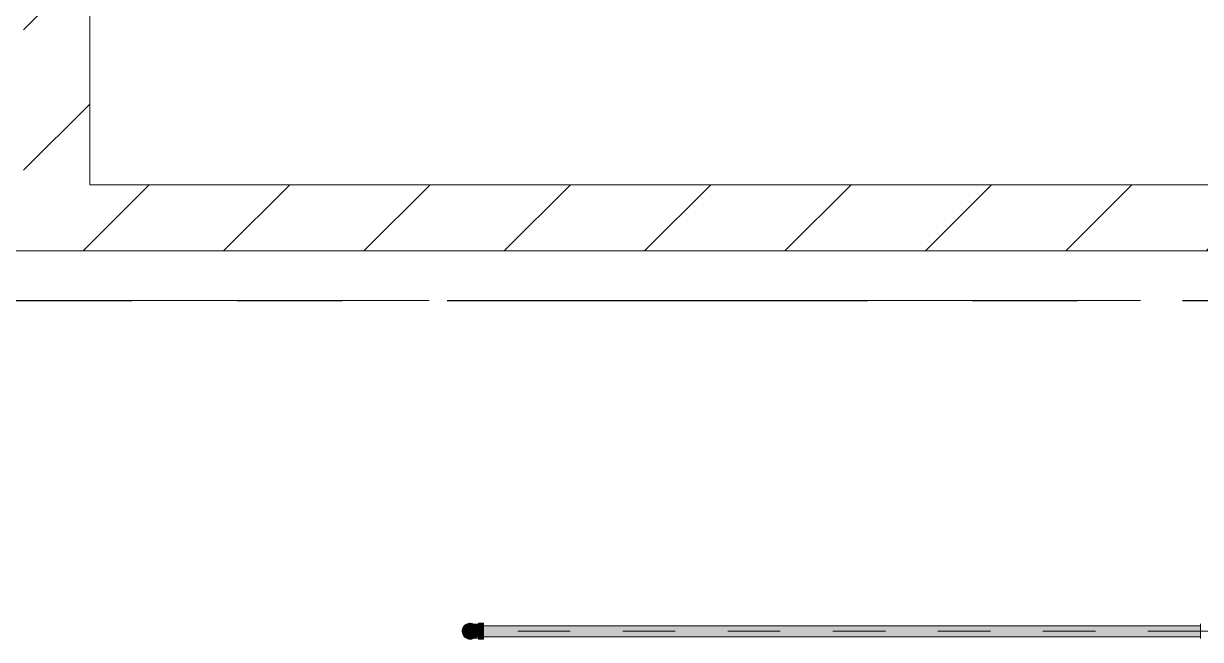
# Model space of a CAD drawing. Header units: millimetres. Extents: x -4000 to 187956, y -58990 to 162485.
# Drawn here: x 37900 to 41457, y 126425 to 128288 of the extents above; entities that cross this region are included whole.
import ezdxf

# ---------------------------------------------------------------- set-up
doc = ezdxf.new("R2010")
doc.units = ezdxf.units.MM
for name, pattern in [('Dash 1_16_', [317.5, 158.75, -158.75]), ('Grid Line', [2222.5, 1270, -317.5, 317.5, -317.5]), ('Grid Line 12_5mm', [2150, 1250, -300, 300, -300])]:
    doc.linetypes.add(name, pattern=pattern)
for name, color, linetype, lineweight in [('A-WALL', 113, 'Continuous', 13), ('A-WALL-PATT', 111, 'Continuous', 13), ('F-SPRN', 3, 'Continuous', 9), ('P-PIPE', 3, 'Continuous', 9), ('P-PIPE-CNTR', 3, 'Continuous', 9), ('S-GRID', 1, 'Continuous', 30)]:
    doc.layers.add(name, color=color, linetype=linetype, lineweight=lineweight)
pattern_1 = [(45, (0, 0), (-212.13203, 212.13203), [])]

# ---------------------------------------------------------------- blocks, each defined once
blk = doc.blocks.new('CMF2_NHAXUONG_A_rvt-1-FFS - TANG 1')
at = {"layer": 'A-WALL-PATT', "lineweight": 9}
h = blk.add_hatch(dxfattribs=at)
h.set_pattern_fill('FP_12', color=250, style=0, pattern_type=2)
h.set_pattern_definition(pattern_1)
h.paths.add_polyline_path([(38100.1, 127800), (38100.1, 132300), (37900.1, 132300), (37900.1, 127800)])
h = blk.add_hatch(dxfattribs=at)
h.set_pattern_fill('FP_12', color=250, style=0, pattern_type=2)
h.set_pattern_definition(pattern_1)
h.paths.add_polyline_path([(39103.6, 127600), (43200, 127600), (43200, 127800), (33100, 127800), (33100, 127600), (34568.6, 127600)])
at = {"layer": 'A-WALL', "color": 50, "lineweight": 15}
for p, q in [((38100.1, 127800), (38100.1, 132300)), ((43000, 127800), (38100.1, 127800)), ((33100, 127600), (43200, 127600))]:
    blk.add_line(p, q, dxfattribs=at)
at = {"layer": 'A-WALL', "color": 35, "lineweight": 15}
for p, q in [((38100.1, 127800), (38100.1, 132300)), ((43000, 127800), (38100.1, 127800)), ((33100, 127600), (43200, 127600))]:
    blk.add_line(p, q, dxfattribs=at)
at = {"layer": 'S-GRID', "linetype": 'Grid Line 12_5mm', "lineweight": 9}
blk.add_line((-824.3, 127450), (183641.1, 127450), dxfattribs=at)
blk = doc.blocks.new('Sprinkler_Up - DN20-V275-FFS - TANG 1')
at = {"layer": 'F-SPRN', "transparency": 33554534}
for points in [[(4.7, 21.2), (-6.9, 21.2), (-18, 13.1), (-22.2, 0), (-3.9, 0.7), (-1.7, 2.9), (-1.2, 3.5), (-0.6, 4), (0.6, 4), (1.2, 3.5), (1.7, 2.9), (4.7, 0), (22.2, 0), (18, 13.1), (6.9, 21.2)], [(0, 16.7), (-8.3, 14.4), (-11.8, 11.8), (-16.1, 4.3), (-16.1, -4.3), (-11.6, -11.9), (-4.3, -16.1), (0, -16.7), (8.3, -14.4), (11.8, -11.8), (16.1, -4.3), (16.1, 4.3), (11.8, 11.8), (4.3, 16.1)], [(0, 15.6), (-7.8, 13.5), (-11, 11), (-15.1, 4), (-15.1, -4), (-9.9, -11.9), (-7.8, -13.5), (0, -15.6), (9.4, -11.9), (13.5, -7.8), (15.1, -4), (15.1, 4), (13.5, 7.8), (7.8, 13.5), (4, 15.1)], [(-14.5, 5.5), (-14.5, -5.4), (-10.9, -5.4), (-10.9, 5.5)], [(-10.9, 5.5), (-10.9, -5.4), (-7.7, -5.4), (-7.7, 5.5)], [(-7.7, 5.5), (-7.7, -5.4), (0, -5.4), (0, 5.5)], [(2.9, 4.9), (-2.9, 4.9), (-5.7, 0), (5.7, 0), (4.7, 1.8)], [(0, 4.6), (-4.6, 0), (4.6, 0)], [(0, 2.6), (-1.8, 0), (1.3, 0)], [(7.7, 5.5), (0, 5.5), (0, -5.4), (7.7, -5.4)], [(7.7, 5.5), (7.7, -5.4), (10.9, -5.4), (10.9, 5.5)], [(10.9, 5.5), (10.9, -5.4), (14.5, -5.4), (14.5, 5.5)], [(22.2, 0), (3.9, -0.7), (1.7, -2.9), (1.2, -3.5), (0.6, -4), (-0.6, -4), (-1.2, -3.5), (-1.7, -2.9), (-4.6, 0), (-22.2, 0), (-18, -13.1), (-6.9, -21.2), (6.9, -21.2), (18.4, -11.9), (20.5, -5.2)], [(4.7, 0), (-5.7, 0), (-2.9, -4.9), (2.9, -4.9), (5.7, 0)], [(4.6, 0), (-4.6, 0), (0, -4.6)], [(-1.3, 0), (0, -2.6), (1.8, 0)]]:
    blk.add_hatch(color=1, dxfattribs=at).paths.add_polyline_path(points)
at = {"layer": 'F-SPRN', "color": 1}
for p, q in [((-11.5, 5.5), (-14.5, 5.5)), ((-14.5, 5.5), (-10.9, 5.5)), ((-14.5, 5.5), (-14.5, -5.4)), ((-11.5, 5.5), (-11.5, 4)), ((-11.5, 3), (-11.5, 0.2)), ((-10.9, 0.2), (-10.9, 3.6)), ((-10.8, 5.5), (-7.7, 5.5)), ((-8.1, 5.5), (-10.8, 5.5)), ((-8.1, 5.5), (-8.1, 2.8)), ((-8.1, 2.5), (-8.1, 0.4)), ((-7.7, 5.4), (-7.7, 2.7)), ((-7.7, 5.4), (-7.7, 2.7)), ((-7.7, 2.3), (-7.7, 0.5)), ((-7.7, 2.3), (-7.7, 0.5)), ((-7, 5.5), (-4.8, 5.5)), ((-5.8, 5.5), (-7, 5.5)), ((-5.8, 3.8), (-5.8, 2.2)), ((-2, 0.4), (-2.1, 0.3)), ((-2.1, 0.3), (-2.1, 0.2)), ((-2.1, 0.2), (-2.1, 0.1)), ((-2.1, 0.1), (-2.1, 0)), ((-2.1, 0), (-2.1, 0)), ((-1.9, 0.8), (-2, 0.7)), ((-2, 0.7), (-2, 0.6)), ((-2, 0.6), (-2, 0.5)), ((-2, 0.5), (-2, 0.4)), ((-2, 0.5), (-2, 0.5)), ((-1.8, 1), (-1.9, 0.9)), ((-1.9, 0.9), (-1.9, 0.8)), ((-1.9, 0.8), (-1.9, 0.8)), ((-1.8, 1.1), (-1.8, 1)), ((-1.7, 1.1), (-1.8, 1.1)), ((-1.6, 1.3), (-1.7, 1.2)), ((-1.7, 1.2), (-1.7, 1.1)), ((-1.5, 1.4), (-1.6, 1.3)), ((-1.6, 1.3), (-1.6, 1.3)), ((-1.5, 1.5), (-1.5, 1.4)), ((-1.4, 1.5), (-1.5, 1.5)), ((-1.4, 1.6), (-1.4, 1.5)), ((-1.3, 1.6), (-1.4, 1.6)), ((-1.2, 1.7), (-1.3, 1.6)), ((-1.1, 1.8), (-1.2, 1.7)), ((-1.2, 1.7), (-1.2, 1.7)), ((-1, 1.8), (-1.1, 1.8)), ((-0.9, 1.9), (-1, 1.8)), ((-0.9, 1.9), (-0.9, 1.9)), ((-0.8, 1.9), (-0.9, 1.9)), ((-0.7, 2), (-0.8, 1.9)), ((-0.6, 2), (-0.7, 2)), ((-0.6, 2), (-0.6, 2)), ((-0.5, 2), (-0.6, 2)), ((-0.4, 2), (-0.5, 2)), ((-0.3, 2.1), (-0.4, 2)), ((-0.2, 2.1), (-0.3, 2.1)), ((-0.1, 2.1), (-0.2, 2.1)), ((0, 2.1), (-0.1, 2.1)), ((-0.1, 2.1), (-0.1, 2.1)), ((0.1, 2.1), (0, 2.1)), ((0.2, 2.1), (0.1, 2.1)), ((0.3, 2.1), (0.2, 2.1)), ((0.4, 2), (0.3, 2.1)), ((0.4, 2), (0.4, 2)), ((0.5, 2), (0.4, 2)), ((0.6, 2), (0.5, 2)), ((0.7, 2), (0.6, 2)), ((0.8, 1.9), (0.7, 2)), ((0.8, 1.9), (0.8, 1.9)), ((0.9, 1.9), (0.8, 1.9)), ((1, 1.8), (0.9, 1.9)), ((1.1, 1.8), (1, 1.8)), ((1.1, 1.7), (1.1, 1.8)), ((1.2, 1.7), (1.1, 1.7)), ((1.3, 1.7), (1.2, 1.7)), ((1.3, 1.6), (1.3, 1.7)), ((1.4, 1.5), (1.3, 1.6)), ((1.4, 1.5), (1.4, 1.5)), ((1.5, 1.4), (1.4, 1.5)), ((1.6, 1.4), (1.5, 1.4)), ((1.6, 1.3), (1.6, 1.4)), ((1.7, 1.2), (1.6, 1.3)), ((1.7, 1.2), (1.7, 1.2)), ((1.8, 1.1), (1.7, 1.2)), ((1.8, 1), (1.8, 1.1)), ((1.8, 1), (1.8, 1)), ((1.9, 0.9), (1.8, 1)), ((1.9, 0.8), (1.9, 0.9)), ((1.9, 0.7), (1.9, 0.8)), ((2, 0.7), (1.9, 0.7)), ((2, 0.6), (2, 0.7)), ((2, 0.5), (2, 0.6)), ((2, 0.4), (2, 0.5)), ((2.1, 0.3), (2, 0.4)), ((2.1, 0), (2.1, 0.1)), ((5.8, 5.5), (4.7, 5.5)), ((4.8, 5.5), (7, 5.5)), ((7, 5.5), (5.8, 5.5)), ((5.8, 3.8), (5.8, 2.3)), ((7.7, 4), (7.7, 2.7)), ((7.7, 4), (7.7, 2.7)), ((7.8, 5.5), (10.8, 5.5)), ((10.8, 5.5), (8.1, 5.5)), ((8.1, 5.5), (8.1, 4.2)), ((10.9, 2.6), (10.9, 1.3)), ((11.1, 5.5), (14.5, 5.5)), ((14.5, 5.5), (11.5, 5.5)), ((14.5, 3.7), (14.5, 1.3)), ((-10.9, -5.4), (-14.5, -5.4)), ((-14.5, -5.4), (-11.5, -5.4)), ((-11.5, -0.2), (-11.5, -3)), ((-11.5, -4), (-11.5, -5.4)), ((-10.9, -3.6), (-10.9, -0.2)), ((-10.8, -5.4), (-8.1, -5.4)), ((-7.7, -5.4), (-10.8, -5.4)), ((-8.1, -0.4), (-8.1, -2.5)), ((-8.1, -2.8), (-8.1, -5.4)), ((-7.7, -0.5), (-7.7, -2.3)), ((-7.7, -0.5), (-7.7, -2.3)), ((-7.7, -2.7), (-7.7, -5.2)), ((-7.7, -2.7), (-7.7, -5.2)), ((-4.7, -5.4), (-6.5, -5.4)), ((-2.1, 0), (-2.1, -0.1)), ((0, -2.1), (0.1, -2.1)), ((2.1, 0), (2.1, 0)), ((4.7, -5.4), (5.8, -5.4)), ((6.7, -5.4), (4.7, -5.4)), ((5.8, -2.2), (5.8, -3.8)), ((7.7, -0.5), (7.7, -2.1)), ((7.7, -0.5), (7.7, -2.1)), ((7.7, -2.7), (7.7, -4.8)), ((7.7, -2.7), (7.7, -4.8)), ((10.8, -5.4), (8, -5.4)), ((8.1, -0.7), (8.1, -2.5)), ((8.1, -2.8), (8.1, -5.4)), ((8.1, -5.4), (10.8, -5.4)), ((10.9, -1.9), (10.9, -3.6)), ((14.5, -5.4), (11.3, -5.4)), ((11.5, -4), (11.5, -5.4)), ((11.5, -5.4), (14.5, -5.4)), ((14.5, 0), (14.5, -3.3)), ((14.5, -3.7), (14.5, -5.4))]:
    blk.add_line(p, q, dxfattribs=at)
at = {"layer": 'F-SPRN', "color": 1, "flags": 128}
for points in [[(2.1, 0.1), (2.1, 0.2), (2.1, 0.2), (2.1, 0.3)], [(-2.1, -0.1), (-2.1, -0.2), (-2.1, -0.2), (-2.1, -0.3), (-2, -0.4), (-2, -0.5), (-2, -0.6), (-2, -0.7), (-1.9, -0.7), (-1.9, -0.8), (-1.9, -0.9), (-1.8, -1), (-1.8, -1), (-1.8, -1.1), (-1.7, -1.2), (-1.7, -1.2), (-1.6, -1.3), (-1.6, -1.4), (-1.5, -1.4), (-1.4, -1.5), (-1.4, -1.5), (-1.3, -1.6), (-1.3, -1.7), (-1.2, -1.7), (-1.1, -1.7), (-1.1, -1.8), (-1, -1.8), (-0.9, -1.9), (-0.8, -1.9), (-0.8, -1.9), (-0.7, -2), (-0.6, -2), (-0.5, -2), (-0.4, -2), (-0.4, -2), (-0.3, -2.1), (-0.2, -2.1), (-0.1, -2.1), (0, -2.1)], [(0.1, -2.1), (0.1, -2.1), (0.2, -2.1), (0.3, -2.1), (0.4, -2), (0.5, -2)], [(0.5, -2), (0.6, -2), (0.6, -2)], [(0.6, -2), (0.7, -2), (0.8, -1.9), (0.9, -1.9), (0.9, -1.9), (1, -1.8), (1.1, -1.8), (1.2, -1.7), (1.2, -1.7), (1.3, -1.6), (1.4, -1.6), (1.4, -1.5), (1.5, -1.5), (1.5, -1.4), (1.6, -1.3), (1.6, -1.3), (1.7, -1.2), (1.7, -1.1), (1.8, -1.1), (1.8, -1), (1.9, -0.9), (1.9, -0.8), (1.9, -0.8), (2, -0.7), (2, -0.6), (2, -0.5), (2, -0.5), (2, -0.4), (2.1, -0.3), (2.1, -0.2), (2.1, -0.1), (2.1, 0)]]:
    blk.add_lwpolyline(points, dxfattribs=at)
at = {"layer": 'F-SPRN', "color": 1}
for radius, start, end in [(22.2, 360, 180), (22.2, 180, 360), (21.9, 165.6773, 179.2615), (21.9, 144.7698, 164.8151), (21.9, 126.6942, 143.2701), (16.7, 167.6802, 180), (16.7, 167.6802, 180), (16.7, 180, 192.3198), (16.7, 180, 192.3198), (16.7, 155.3879, 165), (16.7, 155.3879, 165), (15.6, 166.3382, 180), (15.6, 166.3382, 180), (15.6, 180, 193.6618), (15.6, 180, 193.6618), (15.6, 150.4354, 165), (15.6, 159.6139, 165), (16.7, 136.7213, 150), (16.7, 136.7213, 150), (15.6, 150.4354, 156.3845), (15.6, 138.4214, 150), (15.6, 138.4214, 150), (21.9, 108.2621, 125.7507), (16.7, 121.4181, 130.5751), (16.7, 121.4181, 130.5751), (15.6, 120, 133.2078), (15.6, 120, 133.2078), (16.7, 105, 120), (16.7, 105, 120), (15.6, 105.4519, 119.9813), (15.6, 105.4519, 119.9813), (21.9, 90.5376, 107.4417), (4.63, 17.9592, 180), (4.63, 17.9592, 180), (15.6, 92.36, 105), (15.6, 92.36, 105), (3.81, 16.1605, 180), (2.56, 90, 180), (2.56, 90, 180), (16.7, 90, 96.9316), (16.7, 90, 96.9316), (2.04, 90, 180), (2.56, 11.1677, 90), (2.56, 11.1677, 90), (2.04, 10.4703, 90), (21.9, 81.1497, 89.855), (2.04, 289.0192, 0), (15.6, 79.3157, 84.4238), (15.6, 79.3157, 84.4238), (16.7, 75, 83.5857), (16.7, 75, 83.5857), (21.9, 72.099, 80.652), (15.6, 72.3677, 75), (15.6, 72.3677, 75), (4.63, 335.7832, 0), (4.63, 335.7832, 360), (16.7, 73.5652, 75), (16.7, 73.5652, 75), (16.7, 60, 73.4005), (16.7, 60, 73.4005), (15.6, 60.0187, 65.5637), (15.6, 60.0187, 65.5637), (21.9, 54.2493, 71.7379), (15.6, 53.795, 60), (15.6, 53.795, 60), (16.7, 49.4249, 58.5819), (16.7, 49.4249, 58.5819), (15.6, 32.5472, 41.5786), (15.6, 32.5472, 41.5786), (16.7, 30.069, 43.2787), (16.7, 30.069, 43.2787), (21.9, 36.7299, 53.3058), (15.6, 17.3339, 29.5646), (15.6, 17.3339, 29.5646), (16.7, 15.0307, 24.6121), (16.7, 15.0307, 24.6121), (15.6, 1.9082, 13.6618), (15.6, 1.9082, 13.6618), (15.6, 346.4265, 360), (15.6, 346.4265, 0), (16.7, 0, 12.3198), (16.7, 0, 12.3198), (16.7, 347.6802, 360), (16.7, 347.6802, 0), (21.9, 15.1849, 35.2302), (21.9, 0.7385, 14.3227), (21.9, 180.7385, 194.3227), (21.9, 195.1849, 213.2088), (21.9, 213.2088, 216), (21.9, 216.7299, 233.3058), (16.7, 195, 204.6121), (16.7, 195, 204.6121), (15.6, 195, 200.3861), (15.6, 195, 209.5646), (16.7, 210, 223.2787), (16.7, 210, 223.2787), (15.6, 203.6155, 209.5646), (15.6, 210, 221.5786), (15.6, 210, 221.5786), (21.9, 234.2493, 251.7379), (16.7, 225, 225.5062), (16.7, 225, 225.5062), (15.6, 225, 230.0995), (15.6, 225, 230.0995), (16.7, 229.4249, 238.5819), (16.7, 229.4249, 238.5819), (15.6, 233.795, 240), (15.6, 233.795, 240), (16.7, 240, 253.4005), (16.7, 240, 253.4005), (15.6, 240.0187, 245.5637), (15.6, 240.0187, 245.5637), (21.9, 252.099, 260.652), (4.63, 197.9592, 270), (4.63, 197.9592, 270), (16.7, 255, 263.5857), (16.7, 255, 263.5857), (3.81, 196.1605, 223.8358), (21.9, 261.1497, 269.855), (2.56, 194.5599, 270), (2.56, 194.5599, 270), (3.81, 237.0577, 270), (2.04, 190.4703, 270), (16.7, 270, 276.9316), (16.7, 270, 276.9316), (21.9, 270.5376, 287.4417), (15.6, 272.36, 285), (15.6, 272.36, 285), (2.56, 289.0192, 348.8278), (2.56, 289.0192, 348.8278), (4.63, 289.0192, 318.2703), (4.63, 289.0192, 318.2703), (15.6, 285.5462, 299.9813), (15.6, 285.5462, 299.9813), (16.7, 285.0307, 300), (16.7, 285.0307, 300), (21.9, 288.2621, 305.7507), (15.6, 300.5262, 306.205), (15.6, 300.5262, 306.205), (16.7, 301.4181, 310.5751), (16.7, 301.4181, 310.5751), (15.6, 309.9005, 315), (15.6, 309.9005, 315), (15.6, 318.4214, 330), (15.6, 318.4214, 330), (16.7, 314.4938, 315), (16.7, 314.4938, 315), (16.7, 316.7213, 329.931), (16.7, 316.7213, 329.931), (21.9, 306.6942, 323.2701), (15.6, 330.9409, 345), (15.6, 330.9409, 336.3845), (15.6, 339.6139, 345), (16.7, 335.3879, 344.9693), (16.7, 335.3879, 344.9693), (21.9, 324, 326.7912), (21.9, 326.7912, 344.8151), (21.9, 345.6773, 359.2615)]:
    blk.add_arc((0, 0), radius, start, end, dxfattribs=at)
blk = doc.blocks.new('Steel_Elbow_Threaded_HoaPhat - Standard-4705597-FFS - TANG 1')
at = {"layer": 'P-PIPE', "lineweight": 13, "transparency": 33554534}
for points in [[(39250, 126426), (39256.2, 126426.8), (39262.1, 126429.2), (39267.1, 126433), (39270.9, 126438), (39273.3, 126443.8), (39274.1, 126450.1), (39273.3, 126456.3), (39270.9, 126462.1), (39267.1, 126467.1), (39262.1, 126471), (39256.2, 126473.4), (39250, 126474.2), (39243.8, 126473.4), (39237.9, 126471), (39233, 126467.1), (39229, 126462), (39226.7, 126456.3), (39225.9, 126450.1), (39226.7, 126443.8), (39229.1, 126438), (39233, 126433), (39237.9, 126429.2), (39245.3, 126426.6)], [(39290.6, 126450.1), (39290.6, 126474.2), (39275.4, 126473.4), (39275.4, 126450.1)], [(39275.4, 126426), (39290.6, 126426.8), (39290.6, 126450.1), (39275.4, 126450.1), (39275.4, 126426.8)]]:
    blk.add_hatch(color=1, dxfattribs=at).paths.add_polyline_path(points)
h = blk.add_hatch(color=1, dxfattribs=at)
h.paths.add_polyline_path([(39264.5, 126468.7), (39260.6, 126469.6), (39265.2, 126467)])
h.paths.add_polyline_path([(39275.4, 126450.1), (39275.4, 126469.7), (39271.2, 126470.8), (39270.9, 126469.5), (39266.7, 126469.6), (39267.1, 126470.7), (39258.5, 126471), (39268.2, 126466.3), (39263, 126467.4), (39269.6, 126460), (39269.9, 126457.3), (39271.2, 126450.1), (39272.4, 126450.1)])
h = blk.add_hatch(color=1, dxfattribs=at)
h.paths.add_polyline_path([(39260.1, 126429.9), (39275.4, 126431.8), (39275.4, 126450.1), (39271.2, 126450.1), (39269.9, 126442.9), (39267.5, 126437.3), (39264.5, 126434), (39266.7, 126434.4), (39263.7, 126431.9)])
h.paths.add_polyline_path([(39260.6, 126431.3), (39263.7, 126431.9), (39264.5, 126434)])
h.paths.add_polyline_path([(39269.9, 126440.4), (39269.9, 126442.9), (39271.8, 126444.1)])
at = {"layer": 'P-PIPE', "color": 20, "lineweight": 13}
for p, q in [((39232.1, 126461.3), (39232.5, 126462)), ((39232.5, 126462), (39233, 126462.7)), ((39232.5, 126462), (39232.5, 126462)), ((39233, 126462.7), (39233.6, 126463.4)), ((39233.6, 126463.4), (39234.1, 126464)), ((39234.1, 126464), (39234.7, 126464.7)), ((39234.7, 126464.7), (39235.3, 126465.3)), ((39235.3, 126465.3), (39235.9, 126465.8)), ((39235.9, 126465.8), (39236.5, 126466.4)), ((39236.5, 126466.4), (39237.2, 126466.9)), ((39237.2, 126466.9), (39237.9, 126467.4)), ((39237.9, 126467.4), (39238.6, 126467.9)), ((39238.6, 126467.9), (39239.3, 126468.3)), ((39239.3, 126468.3), (39240, 126468.7)), ((39240, 126468.7), (39240.8, 126469.1)), ((39240.8, 126469.1), (39241.6, 126469.5)), ((39241.6, 126469.5), (39242.3, 126469.8)), ((39242.3, 126469.8), (39243.1, 126470.1)), ((39243.1, 126470.1), (39243.9, 126470.3)), ((39243.9, 126470.3), (39244.8, 126470.6)), ((39244.8, 126470.6), (39245.6, 126470.8)), ((39245.6, 126470.8), (39246.4, 126470.9)), ((39246.4, 126470.9), (39247.2, 126471.1)), ((39247.2, 126471.1), (39248.1, 126471.1)), ((39248.1, 126471.1), (39248.9, 126471.2)), ((39248.9, 126471.2), (39249.8, 126471.2)), ((39249.8, 126471.2), (39250, 126471.2)), ((39250, 126471.2), (39250, 126471.2)), ((39250.2, 126471.2), (39250.3, 126471.2)), ((39250.3, 126471.2), (39250.5, 126471.2)), ((39250.5, 126471.2), (39250.7, 126471.2)), ((39250.7, 126471.2), (39251, 126471.2)), ((39251, 126471.2), (39251.3, 126471.2)), ((39251.3, 126471.2), (39251.6, 126471.2)), ((39251.6, 126471.2), (39252, 126471.2)), ((39252, 126471.2), (39252.4, 126471.2)), ((39252.4, 126471.2), (39252.9, 126471.2)), ((39252.9, 126471.2), (39253.4, 126471.2)), ((39253.4, 126471.2), (39253.9, 126471.2)), ((39253.9, 126471.2), (39254.4, 126471.2)), ((39254.4, 126471.2), (39255, 126471.2)), ((39255, 126471.2), (39255.7, 126471.2)), ((39255.7, 126471.2), (39256.3, 126471.2)), ((39256.3, 126471.2), (39257, 126471.2)), ((39260.8, 126471.2), (39261.7, 126471.2)), ((39290.6, 126474.2), (39275.4, 126474.2)), ((39275.4, 126474.2), (39275.4, 126469.8)), ((39275.4, 126474.2), (39275.4, 126450.1)), ((39275.4, 126470.9), (39275.4, 126471.2)), ((39275.4, 126468.4), (39275.4, 126471.2)), ((39275.4, 126470), (39275.4, 126470.9)), ((39275.4, 126468.4), (39275.4, 126470)), ((39275.4, 126469.8), (39275.4, 126467.1)), ((39275.4, 126467.3), (39275.4, 126468.4)), ((39275.4, 126463.7), (39275.4, 126468.4)), ((39275.4, 126463.7), (39275.4, 126466.3)), ((39275.4, 126466.1), (39275.4, 126462.1)), ((39275.4, 126462.3), (39275.4, 126463.7)), ((39275.4, 126462.3), (39275.4, 126463.7)), ((39275.4, 126462.1), (39275.4, 126457.4)), ((39275.4, 126457.3), (39275.4, 126462.1)), ((39275.4, 126457.3), (39275.4, 126462.1)), ((39290.6, 126467.1), (39290.6, 126474.2)), ((39290.6, 126450.1), (39290.6, 126474.2)), ((39290.6, 126462.1), (39290.6, 126466.3)), ((39290.6, 126462), (39290.6, 126462.1)), ((39290.6, 126456.3), (39290.6, 126461.9)), ((39228.9, 126450.9), (39228.9, 126451.8)), ((39228.9, 126450.1), (39228.9, 126450.9)), ((39228.9, 126449.9), (39228.9, 126450.1)), ((39228.9, 126449), (39228.9, 126449.9)), ((39228.9, 126448.2), (39228.9, 126449)), ((39229, 126447.3), (39228.9, 126448.2)), ((39229.2, 126446.5), (39229, 126447.3)), ((39229.1, 126453.5), (39229.3, 126454.3)), ((39229.3, 126445.7), (39229.2, 126446.5)), ((39229.3, 126454.3), (39229.5, 126455.1)), ((39229.5, 126444.8), (39229.3, 126445.7)), ((39229.5, 126455.1), (39229.7, 126455.9)), ((39229.7, 126444), (39229.5, 126444.8)), ((39229.7, 126455.9), (39229.9, 126456.7)), ((39230, 126443.2), (39229.7, 126444)), ((39229.9, 126456.7), (39230.2, 126457.5)), ((39230.3, 126442.4), (39230, 126443.2)), ((39230.2, 126457.5), (39230.5, 126458.3)), ((39230.6, 126441.6), (39230.3, 126442.4)), ((39230.5, 126458.3), (39230.9, 126459.1)), ((39231, 126440.9), (39230.6, 126441.6)), ((39230.9, 126459.1), (39231.2, 126459.9)), ((39231.3, 126440.1), (39231, 126440.9)), ((39231.8, 126439.4), (39231.3, 126440.1)), ((39232.2, 126438.7), (39231.8, 126439.4)), ((39232.7, 126438), (39232.2, 126438.7)), ((39233.2, 126437.3), (39232.7, 126438)), ((39233.7, 126436.6), (39233.2, 126437.3)), ((39234.3, 126436), (39233.7, 126436.6)), ((39234.8, 126435.4), (39234.3, 126436)), ((39235.4, 126434.8), (39234.8, 126435.4)), ((39236.1, 126434.2), (39235.4, 126434.8)), ((39236.7, 126433.6), (39236.1, 126434.2)), ((39238.8, 126432.2), (39238.1, 126432.6)), ((39241, 126431), (39240.2, 126431.3)), ((39241.8, 126430.6), (39241, 126431)), ((39242.6, 126430.3), (39241.8, 126430.6)), ((39243.3, 126430), (39242.6, 126430.3)), ((39245.8, 126429.4), (39245, 126429.5)), ((39249.2, 126429), (39248.3, 126429)), ((39250, 126428.9), (39249.2, 126429)), ((39250, 126428.9), (39250, 126428.9)), ((39250.6, 126428.9), (39250.4, 126428.9)), ((39250.8, 126428.9), (39250.6, 126428.9)), ((39251.1, 126428.9), (39250.8, 126428.9)), ((39251.4, 126428.9), (39251.1, 126428.9)), ((39251.7, 126428.9), (39251.4, 126428.9)), ((39252.1, 126428.9), (39251.7, 126428.9)), ((39252.5, 126428.9), (39252.1, 126428.9)), ((39253, 126428.9), (39252.5, 126428.9)), ((39255.2, 126428.9), (39254.6, 126428.9)), ((39255.8, 126428.9), (39255.2, 126428.9)), ((39256.5, 126428.9), (39255.8, 126428.9)), ((39257.2, 126428.9), (39256.5, 126428.9)), ((39257.9, 126428.9), (39257.2, 126428.9)), ((39261.1, 126428.9), (39260.2, 126428.9)), ((39261.9, 126428.9), (39261.1, 126428.9)), ((39275.4, 126450.1), (39275.4, 126456.4)), ((39275.4, 126450.1), (39275.4, 126456.4)), ((39275.4, 126456.3), (39275.4, 126450.1)), ((39275.4, 126450.1), (39275.4, 126443.8)), ((39275.4, 126450.1), (39275.4, 126426)), ((39275.4, 126443.8), (39275.4, 126450.1)), ((39275.4, 126443.8), (39275.4, 126450.1)), ((39275.4, 126436.5), (39275.4, 126442.9)), ((39275.4, 126428.9), (39275.4, 126442.9)), ((39275.4, 126442.8), (39275.4, 126438)), ((39275.4, 126438), (39275.4, 126434)), ((39275.4, 126433.9), (39275.4, 126436.5)), ((39275.4, 126433), (39275.4, 126431.6)), ((39275.4, 126431.8), (39275.4, 126432.8)), ((39275.4, 126431.6), (39275.4, 126426)), ((39275.4, 126426), (39290.6, 126426)), ((39290.6, 126450.1), (39290.6, 126456.3)), ((39290.6, 126443.8), (39290.6, 126450.1)), ((39290.6, 126426), (39290.6, 126450.1)), ((39290.6, 126438.3), (39290.6, 126443.8)), ((39290.6, 126433.9), (39290.6, 126438)), ((39290.6, 126426), (39290.6, 126433))]:
    blk.add_line(p, q, dxfattribs=at)
at = {"layer": 'P-PIPE', "color": 20, "lineweight": 13, "flags": 128}
for points in [[(39231.2, 126459.9), (39231.6, 126460.6), (39232.1, 126461.3)], [(39250, 126471.2), (39250.1, 126471.2), (39250.2, 126471.2)], [(39257, 126471.2), (39257.7, 126471.2), (39258.5, 126471.2), (39259.2, 126471.2), (39260, 126471.2), (39260.8, 126471.2)], [(39261.7, 126471.2), (39262.6, 126471.2), (39263.4, 126471.2), (39264.3, 126471.2), (39265.3, 126471.2), (39266.2, 126471.2), (39267.2, 126471.2), (39268.1, 126471.2), (39269.1, 126471.2), (39270.1, 126471.2), (39271.1, 126471.2), (39272.1, 126471.2), (39273.1, 126471.2), (39274.1, 126471.2), (39275.2, 126471.2), (39275.4, 126471.2)], [(39228.9, 126451.8), (39229, 126452.6), (39229.1, 126453.5)], [(39238.1, 126432.6), (39237.4, 126433.1), (39236.7, 126433.6)], [(39240.2, 126431.3), (39239.5, 126431.7), (39238.8, 126432.2)], [(39245, 126429.5), (39244.2, 126429.8), (39243.3, 126430)], [(39248.3, 126429), (39247.5, 126429.1), (39246.6, 126429.2), (39245.8, 126429.4)], [(39250.4, 126428.9), (39250.2, 126428.9), (39250.1, 126428.9), (39250, 126428.9)], [(39254.6, 126428.9), (39254, 126428.9), (39253.5, 126428.9), (39253, 126428.9)], [(39260.2, 126428.9), (39259.4, 126428.9), (39258.7, 126428.9), (39257.9, 126428.9)], [(39275.4, 126428.9), (39274.4, 126428.9), (39273.4, 126428.9), (39272.4, 126428.9), (39271.4, 126428.9), (39270.4, 126428.9), (39269.4, 126428.9), (39268.4, 126428.9), (39267.4, 126428.9), (39266.5, 126428.9), (39265.5, 126428.9), (39264.6, 126428.9), (39263.7, 126428.9), (39262.8, 126428.9), (39261.9, 126428.9)]]:
    blk.add_lwpolyline(points, dxfattribs=at)
at = {"layer": 'P-PIPE', "color": 20, "lineweight": 13}
for radius, start, end in [(24.1, 0, 180), (24.1, 150.4645, 180), (24.1, 150, 150.4645), (24.1, 0, 150), (21.1, 128.9611, 140), (21.1, 120, 125.3656), (21.1, 109.0002, 119.9974), (21.1, 100, 105.0455), (21.1, 90.0078, 97.2923), (21.1, 82.25, 90.0076), (21.1, 74.9665, 80), (21.1, 60.0076, 68.9677), (21.1, 54.6454, 60), (21.1, 40, 52.2531), (21.1, 25.4587, 30.0105), (24.1, 180, 0), (24.1, 180, 0), (21.1, 165.8296, 177.8939), (21.1, 182.1061, 194.1704), (21.1, 194.963, 200), (21.1, 160, 163.3436), (21.1, 205.4493, 209.996), (21.1, 220, 230.0536), (21.1, 234.1778, 240), (21.1, 240.0026, 250.9998), (21.1, 257.0175, 260), (21.1, 262.7077, 269.9922), (21.1, 269.9924, 277.75), (21.1, 280, 285.0335), (21.1, 291.0323, 297.689), (21.1, 300, 305.8112), (21.1, 306.6663, 313.8492), (21.1, 314.9479, 320), (21.1, 322.3133, 326.4731), (21.1, 329.9895, 334.5413), (21.1, 340, 345.0343), (21.1, 14.9657, 18.4671), (21.1, 2.1065, 14.173), (21.1, 345.827, 357.8935)]:
    blk.add_arc((39250, 126450.1), radius, start, end, dxfattribs=at)
blk = doc.blocks.new('Steel_Transition_Threaded_HoaPhat - Standard-V276-FFS - TANG 1')
at = {"layer": 'P-PIPE', "lineweight": 13, "transparency": 33554534}
h = blk.add_hatch(color=1, dxfattribs=at)
h.paths.add_polyline_path([(39250, 126427.6), (39255.8, 126428.4), (39261.3, 126430.6), (39265.9, 126434.2), (39269.5, 126438.8), (39271.7, 126444.3), (39272.5, 126450.1), (39271.7, 126455.9), (39269, 126462), (39265.9, 126466), (39261.3, 126469.6), (39255.8, 126471.8), (39250, 126472.6), (39244.2, 126471.8), (39238.8, 126469.6), (39234.1, 126466), (39230.5, 126461.3), (39228.3, 126455.9), (39227.5, 126450.1), (39228.3, 126444.3), (39230.5, 126438.8), (39234.1, 126434.2), (39238.8, 126430.6), (39245.3, 126428.2)])
h.paths.add_polyline_path([(39250, 126430), (39244.8, 126430.7), (39240, 126432.7), (39235.8, 126435.9), (39232.6, 126440), (39230.6, 126444.9), (39229.9, 126450.1), (39230.6, 126455.3), (39234, 126462), (39235.8, 126464.3), (39240, 126467.5), (39244.8, 126469.5), (39250, 126470.2), (39255.2, 126469.5), (39260.1, 126467.5), (39266, 126462), (39267.4, 126460.1), (39269.4, 126455.3), (39270.1, 126450.1), (39269.4, 126444.9), (39267.4, 126440), (39264.2, 126435.9), (39260.1, 126432.7), (39255.2, 126430.7)])
for points in [[(39229.9, 126450.1), (39233.6, 126450.1), (39235.8, 126458.3), (39241.8, 126464.3), (39250, 126466.5), (39258.2, 126464.3), (39264.2, 126458.3), (39266.4, 126450.1), (39270.1, 126450.1), (39269.4, 126455.3), (39266, 126462), (39264.2, 126464.3), (39260.1, 126467.5), (39255.2, 126469.5), (39250, 126470.2), (39244.8, 126469.5), (39240, 126467.5), (39234, 126462), (39232.6, 126460.1), (39230.6, 126455.3)], [(39250, 126431.6), (39254.8, 126432.2), (39259.3, 126434.1), (39263.1, 126437), (39266, 126440.8), (39267.9, 126445.3), (39268.5, 126450.1), (39267.9, 126454.9), (39264, 126462), (39263.1, 126463.2), (39259.3, 126466.1), (39254.8, 126468), (39250, 126468.6), (39245.2, 126468), (39240.8, 126466.1), (39236, 126462), (39234, 126459.3), (39232.1, 126454.9), (39231.5, 126450.1), (39232.1, 126445.3), (39234, 126440.8), (39236.9, 126437), (39240.8, 126434.1), (39245.3, 126432.2)], [(39250, 126430), (39255.2, 126430.7), (39260.1, 126432.7), (39264.2, 126435.9), (39267.4, 126440), (39269.4, 126444.9), (39270.1, 126450.1), (39266.4, 126450.1), (39264.2, 126441.9), (39258.2, 126435.9), (39250, 126433.7), (39241.8, 126435.9), (39235.8, 126441.9), (39233.6, 126450.1), (39229.9, 126450.1), (39230.6, 126444.9), (39232.6, 126440), (39235.8, 126435.9), (39240, 126432.7), (39245.3, 126430.6)]]:
    blk.add_hatch(color=1, dxfattribs=at).paths.add_polyline_path(points)
at = {"layer": 'P-PIPE', "color": 20, "lineweight": 13}
for radius, start, end in [(22.5, 32.015, 180), (22.5, 0, 180), (20.1, 143.4205, 148.1553), (18.5, 139.7195, 150), (18.5, 139.7195, 150), (20.1, 128.8856, 139.8677), (18.5, 123.4976, 133.2041), (18.5, 123.4976, 133.2041), (16.4, 133.3918, 135), (20.1, 105, 125.0043), (18.5, 105, 120), (18.5, 105, 120), (16.4, 115.1607, 120), (16.4, 105.1423, 113.0319), (20.1, 92.0721, 104.9393), (18.5, 90, 101.9014), (18.5, 90, 101.9014), (20.1, 81.4911, 89.4754), (18.5, 76.7954, 88.5647), (18.5, 76.7954, 88.5647), (16.4, 75.3958, 83.7868), (20.1, 75, 79.0025), (16.4, 68.0319, 72.5343), (18.5, 60, 73.181), (18.5, 60, 73.181), (16.4, 60, 66.5955), (20.1, 54.9957, 70.3141), (16.4, 53.5463, 58.9262), (18.5, 46.7959, 56.5024), (18.5, 46.7959, 56.5024), (16.4, 45, 46.6082), (20.1, 45, 51.1144), (18.5, 30, 40.2805), (18.5, 30, 40.2805), (20.1, 40.1323, 45), (20.1, 31.8447, 36.5795), (22.5, 30, 32.015), (22.5, 0, 30), (22.5, 180, 285), (22.5, 180, 0), (20.1, 166.0499, 180), (20.1, 180, 193.9501), (20.1, 150, 162.7449), (20.1, 197.2551, 210), (18.5, 166.5939, 180), (18.5, 166.5939, 180), (18.5, 180, 193.4061), (18.5, 180, 193.4061), (18.5, 157.6232, 165), (18.5, 157.6232, 165), (18.5, 195, 202.3768), (18.5, 195, 202.3768), (20.1, 211.8447, 231.1144), (16.4, 171.9681, 180), (16.4, 180.4971, 188.0319), (18.5, 210, 223.5703), (18.5, 210, 223.5703), (16.4, 197.1309, 201.9681), (16.4, 141.9681, 150), (18.5, 226.7959, 236.5024), (18.5, 226.7959, 236.5024), (20.1, 234.9957, 250.3141), (18.5, 240, 253.181), (18.5, 240, 253.181), (16.4, 240, 246.5955), (16.4, 248.0319, 252.5343), (20.1, 255, 256.4518), (18.5, 255, 255.2801), (18.5, 255, 255.2801), (16.4, 253.2779, 255), (18.5, 256.7954, 268.5647), (18.5, 256.7954, 268.5647), (16.4, 256.0937, 263.5463), (20.1, 261.4911, 269.4754), (18.5, 270, 281.9014), (18.5, 270, 281.9014), (16.4, 271.494, 275.8348), (20.1, 272.0721, 284.9393), (16.4, 285, 293.0319), (18.5, 285, 300), (18.5, 285, 300), (20.1, 285, 305.0043), (22.5, 285, 0), (16.4, 293.4045, 300), (16.4, 303.3611, 309.5267), (18.5, 303.4976, 313.2041), (18.5, 303.4976, 313.2041), (20.1, 308.8856, 328.1553), (16.4, 30, 38.0319), (16.4, 321.9681, 330), (18.5, 316.4297, 330), (18.5, 316.4297, 330), (16.4, 17.1309, 21.9681), (16.4, 4.8393, 11.4533), (16.4, 348.5467, 0), (18.5, 15, 22.3768), (18.5, 15, 22.3768), (18.5, 337.6232, 345), (18.5, 337.6232, 345), (20.1, 17.2551, 30), (20.1, 330, 342.7449), (18.5, 0, 13.4061), (18.5, 0, 13.4061), (18.5, 346.5939, 0), (18.5, 346.5939, 0), (20.1, 0, 13.9501), (20.1, 346.0499, 0)]:
    blk.add_arc((39250, 126450.1), radius, start, end, dxfattribs=at)

msp = doc.modelspace()

# ---------------------------------------------------------------- block references
at = {"lineweight": 5}
msp.add_blockref('CMF2_NHAXUONG_A_rvt-1-FFS - TANG 1', (0, 0), dxfattribs=at)

# ---------------------------------------------------------------- next in the draw order: hatches: boundary and pattern name
at = {"layer": 'P-PIPE', "transparency": 33554534}
for points in [[(39241.7, 126435.6), (39242.8, 126437.6), (39241.7, 126441.7), (39242.8, 126445.9), (39245.8, 126449), (39257.2, 126454.3), (39258.4, 126458.4), (39257.2, 126462.6), (39255.9, 126464.3), (39250, 126466.8), (39241.7, 126464.6), (39235.5, 126458.4), (39233.3, 126450.1), (39235.5, 126441.7), (39238.2, 126438.3)], [(39250, 126433.4), (39258.4, 126435.6), (39261.8, 126438.3), (39266.1, 126445.8), (39266.1, 126454.4), (39261.7, 126462), (39258.4, 126464.6), (39250, 126466.8), (39245.7, 126466.2), (39238.2, 126461.9), (39233.9, 126454.4), (39233.9, 126445.8), (39238.2, 126438.3), (39241.7, 126435.6), (39245.3, 126434.6)], [(39290.6, 126450.1), (41457.4, 126450.1), (41457.4, 126466.8), (39290.6, 126466.2), (39290.6, 126454.4)], [(41457.4, 126433.4), (41457.4, 126450.1), (39290.6, 126450.1), (39290.6, 126433.4), (41371.1, 126433.4)]]:
    msp.add_hatch(color=1, dxfattribs=at).paths.add_polyline_path(points)

# ---------------------------------------------------------------- next in the draw order: linework, layer by layer
at = {"layer": 'P-PIPE', "color": 20, "lineweight": 13}
for p, q in [((41457.4, 126466.8), (39290.6, 126466.8)), ((39290.6, 126466.8), (39290.6, 126462.2)), ((39290.6, 126462), (39290.6, 126438.3)), ((41457.4, 126472.6), (41457.4, 126427.6)), ((41457.4, 126472.6), (41457.4, 126466.9)), ((41457.4, 126466.2), (41457.4, 126466.8)), ((41457.4, 126461.9), (41457.4, 126466.1)), ((41457.4, 126466), (41457.4, 126461.9)), ((41457.4, 126438.8), (41457.4, 126461.4)), ((41457.4, 126461.3), (41457.4, 126455.9)), ((39290.6, 126438), (39290.6, 126433.4)), ((39290.6, 126433.4), (41457.4, 126433.4)), ((41457.4, 126455.9), (41457.4, 126450.1)), ((41457.4, 126450.1), (41457.4, 126444.3)), ((41457.4, 126444.3), (41457.4, 126438.8)), ((41457.4, 126434.1), (41457.4, 126438.3)), ((41457.4, 126438.2), (41457.4, 126434.2)), ((41457.4, 126433.4), (41457.4, 126434)), ((41457.4, 126433.3), (41457.4, 126427.6))]:
    msp.add_line(p, q, dxfattribs=at)
at = {"layer": 'P-PIPE', "color": 1}
for centre, radius, start, end in [((39250, 126450.1), 16.7, 140.6908, 147.6969), ((39250, 126450.1), 16.7, 106.5255, 113.1024), ((39250, 126450.1), 16.7, 90, 98.8225), ((39250, 126458.4), 8.35, 44.1872, 56.3716), ((39250, 126458.4), 8.35, 25.3338, 30), ((39250, 126458.4), 8.35, 8.0385, 17.9918), ((39250, 126450.1), 16.7, 39.3092, 46.0317), ((39250, 126450.1), 16.7, 170.1108, 175.6907), ((39250, 126450.1), 16.7, 184.3093, 189.8892), ((39250, 126450.1), 16.7, 157.579, 163.0625), ((39250, 126450.1), 16.7, 203.314, 211.0974), ((39250, 126441.7), 8.35, 163.9639, 181.6717), ((39250, 126441.7), 8.35, 186.3648, 197.9918), ((39250, 126441.7), 8.35, 199.383, 209.0413), ((39250, 126441.7), 8.35, 128.9854, 150), ((39250, 126441.7), 8.35, 221.2716, 231.0146), ((39250, 126441.7), 8.35, 98.5357, 125.5287), ((39250, 126450.1), 16.7, 259.2766, 264.6915), ((39250, 126450.1), 16.7, 266.4712, 273.9958), ((39250, 126450.1), 16.7, 280.3273, 285.2846), ((39250, 126450.1), 16.7, 288.9014, 293.1024), ((39250, 126458.4), 8.35, 316.3183, 330), ((39250, 126458.4), 8.35, 340.6865, 1.6717), ((39250, 126450.1), 16.7, 302.797, 308.1274), ((39250, 126450.1), 16.7, 320.6908, 326.0042), ((39250, 126450.1), 16.7, 15.7278, 22.421), ((39250, 126450.1), 16.7, 10.2154, 15.2487), ((39250, 126450.1), 16.7, 344.7513, 349.7846), ((39250, 126450.1), 16.7, 2.797, 9.8892), ((39250, 126450.1), 16.7, 350.1108, 357.203)]:
    msp.add_arc(centre, radius, start, end, dxfattribs=at)
at = {"layer": 'P-PIPE-CNTR', "color": 1, "linetype": 'Dash 1_16_'}
for p, q in [((39250, 126472.6), (39250, 126475.1)), ((39250, 126471.2), (39250, 126472.6)), ((39250, 126468.6), (39250, 126470.2)), ((39250, 126466.8), (39250, 126468.6)), ((39250, 126463.6), (39250, 126465.2)), ((39250, 126459.8), (39250, 126462)), ((39225, 126450.1), (39227.5, 126450.1)), ((39227.8, 126450.1), (39231.5, 126450.1)), ((39232.1, 126450.1), (39233.3, 126450.1)), ((39236.5, 126450.1), (39242.3, 126450.1)), ((39245.4, 126450.1), (39247.6, 126450.1)), ((39248.7, 126450.1), (39250, 126450.1)), ((39250, 126455.5), (39250, 126459.1)), ((39250, 126452.6), (39250, 126454.3)), ((39250, 126450.1), (39250, 126452.1)), ((39250, 126448), (39250, 126450.1)), ((39250, 126450.1), (39251.3, 126450.1)), ((39250, 126445.9), (39250, 126447.5)), ((39250, 126440.4), (39250, 126444.6)), ((39250, 126438.1), (39250, 126440.4)), ((39250, 126435), (39250, 126436.5)), ((39250, 126431.6), (39250, 126433.4)), ((39250, 126430), (39250, 126431.6)), ((39250, 126427.6), (39250, 126428.9)), ((39250, 126425.1), (39250, 126427.6)), ((39251.8, 126450.1), (39254.6, 126450.1)), ((39255.7, 126450.1), (39263.5, 126450.1)), ((39268.5, 126450.1), (39272.2, 126450.1)), ((39272.5, 126450.1), (39275, 126450.1)), ((41457.4, 126450.1), (39290.6, 126450.1)), ((41457.4, 126450.1), (39290.6, 126450.1))]:
    msp.add_line(p, q, dxfattribs=at)
at = {"layer": 'P-PIPE-CNTR', "color": 20, "lineweight": 13}
for p, q in [((39250.3, 126450.1), (39250, 126450.1)), ((39252.8, 126450.1), (39250.5, 126450.1)), ((39256.5, 126450.1), (39254.5, 126450.1)), ((39262.1, 126450.1), (39257.6, 126450.1)), ((39269.6, 126450.1), (39267.9, 126450.1)), ((39275.4, 126450.1), (39274, 126450.1)), ((39290.6, 126450.1), (39275.4, 126450.1)), ((41506.4, 126450.1), (41457.4, 126450.1))]:
    msp.add_line(p, q, dxfattribs=at)
at = {"layer": 'S-GRID', "linetype": 'Grid Line'}
msp.add_line((-824.3, 127450), (183641.1, 127450), dxfattribs=at)

# ---------------------------------------------------------------- next in the draw order: block references
at = {"layer": 'F-SPRN', "color": 1, "rotation": 180}
msp.add_blockref('Sprinkler_Up - DN20-V275-FFS - TANG 1', (39250, 126450.1), dxfattribs=at)
at = {"layer": 'P-PIPE', "color": 20, "lineweight": 13}
for name in ['Steel_Elbow_Threaded_HoaPhat - Standard-4705597-FFS - TANG 1', 'Steel_Transition_Threaded_HoaPhat - Standard-V276-FFS - TANG 1']:
    msp.add_blockref(name, (0, 0), dxfattribs=at)

doc.saveas('drawing.dxf')
